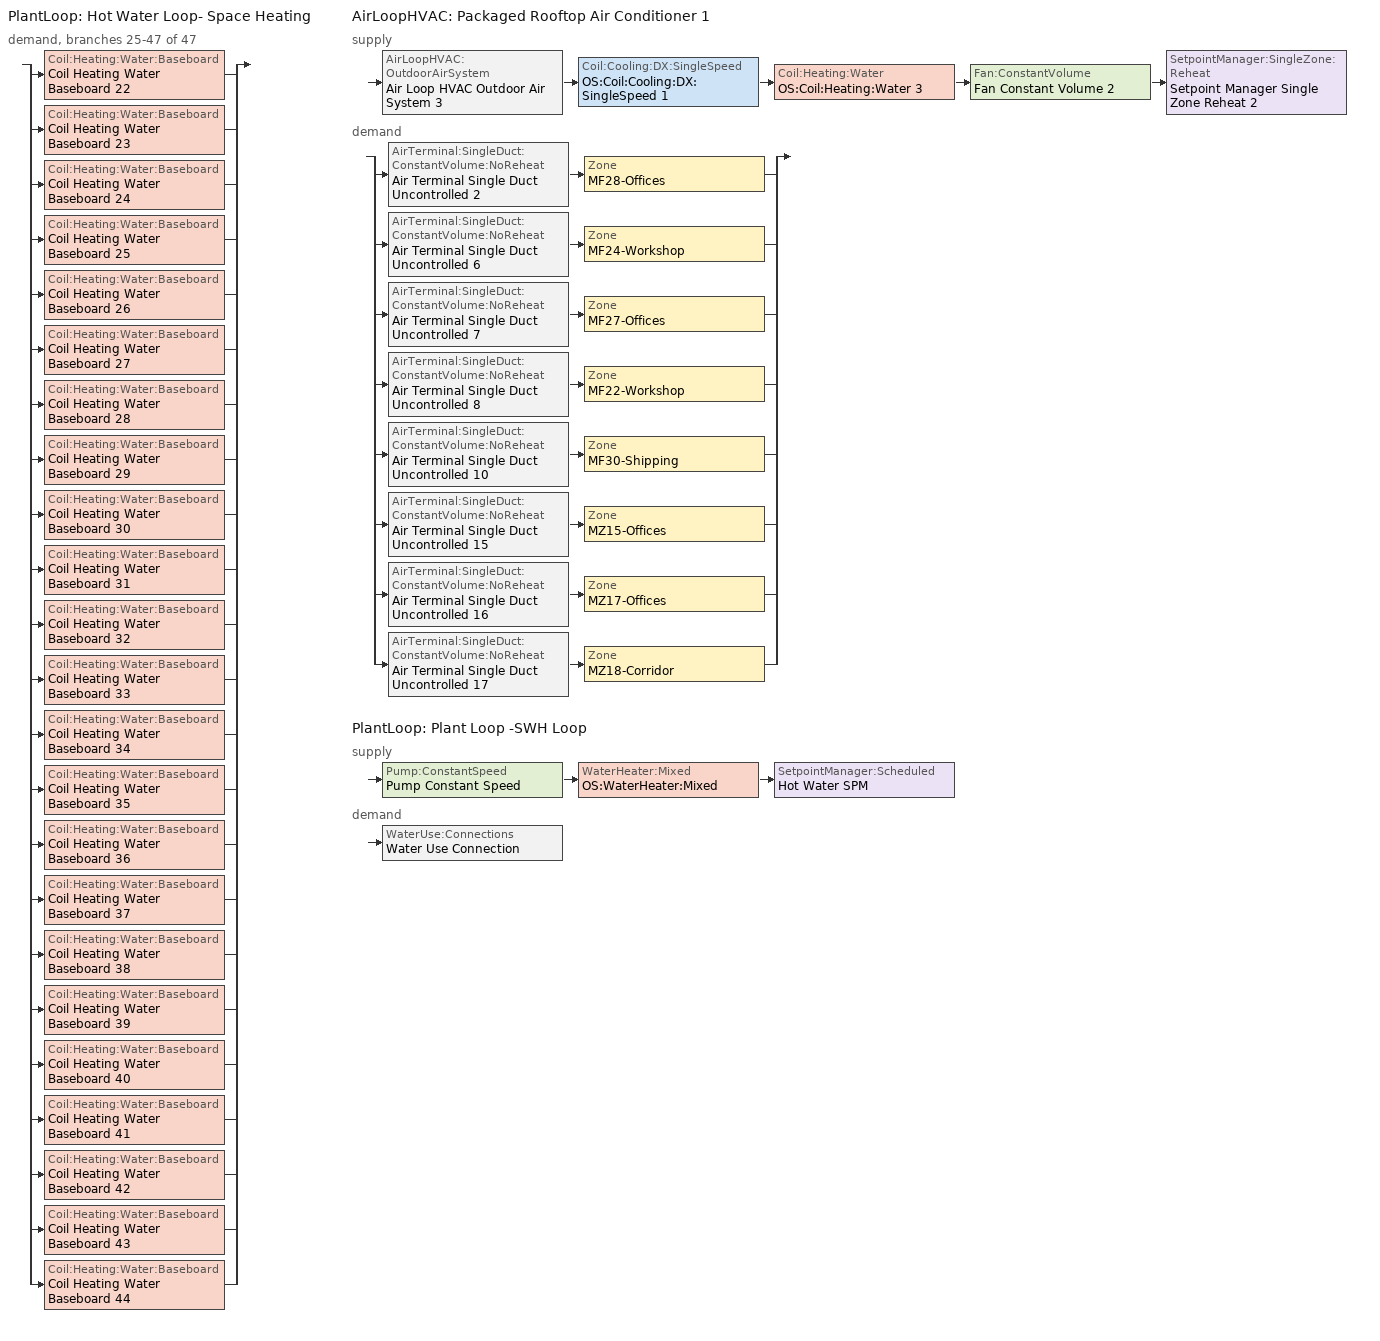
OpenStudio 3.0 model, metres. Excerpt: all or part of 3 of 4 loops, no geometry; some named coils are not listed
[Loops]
PlantLoop 'Hot Water Loop- Space Heating'
 demand, branches 25-47 of 47: split
  | Coil:Heating:Water:Baseboard 'Coil Heating Water Baseboard 22'
  | Coil:Heating:Water:Baseboard 'Coil Heating Water Baseboard 23'
  | Coil:Heating:Water:Baseboard 'Coil Heating Water Baseboard 24'
  | Coil:Heating:Water:Baseboard 'Coil Heating Water Baseboard 25'
  | Coil:Heating:Water:Baseboard 'Coil Heating Water Baseboard 26'
  | Coil:Heating:Water:Baseboard 'Coil Heating Water Baseboard 27'
  | Coil:Heating:Water:Baseboard 'Coil Heating Water Baseboard 28'
  | Coil:Heating:Water:Baseboard 'Coil Heating Water Baseboard 29'
  | Coil:Heating:Water:Baseboard 'Coil Heating Water Baseboard 30'
  | Coil:Heating:Water:Baseboard 'Coil Heating Water Baseboard 31'
  | Coil:Heating:Water:Baseboard 'Coil Heating Water Baseboard 32'
  | Coil:Heating:Water:Baseboard 'Coil Heating Water Baseboard 33'
  | Coil:Heating:Water:Baseboard 'Coil Heating Water Baseboard 34'
  | Coil:Heating:Water:Baseboard 'Coil Heating Water Baseboard 35'
  | Coil:Heating:Water:Baseboard 'Coil Heating Water Baseboard 36'
  | Coil:Heating:Water:Baseboard 'Coil Heating Water Baseboard 37'
  | Coil:Heating:Water:Baseboard 'Coil Heating Water Baseboard 38'
  | Coil:Heating:Water:Baseboard 'Coil Heating Water Baseboard 39'
  | Coil:Heating:Water:Baseboard 'Coil Heating Water Baseboard 40'
  | Coil:Heating:Water:Baseboard 'Coil Heating Water Baseboard 41'
  | Coil:Heating:Water:Baseboard 'Coil Heating Water Baseboard 42'
  | Coil:Heating:Water:Baseboard 'Coil Heating Water Baseboard 43'
  | Coil:Heating:Water:Baseboard 'Coil Heating Water Baseboard 44'
AirLoopHVAC 'Packaged Rooftop Air Conditioner 1'
 supply: AirLoopHVAC:OutdoorAirSystem 'Air Loop HVAC Outdoor Air System 3' > Coil:Cooling:DX:SingleSpeed 'OS:Coil:Cooling:DX:SingleSpeed 1' > Coil:Heating:Water 'OS:Coil:Heating:Water 3' > Fan:ConstantVolume 'Fan Constant Volume 2' > SetpointManager:SingleZone:Reheat 'Setpoint Manager Single Zone Reheat 2'
 demand: split
  | AirTerminal:SingleDuct:ConstantVolume:NoReheat 'Air Terminal Single Duct Uncontrolled 2' > Zone 'MF28-Offices'
  | AirTerminal:SingleDuct:ConstantVolume:NoReheat 'Air Terminal Single Duct Uncontrolled 6' > Zone 'MF24-Workshop'
  | AirTerminal:SingleDuct:ConstantVolume:NoReheat 'Air Terminal Single Duct Uncontrolled 7' > Zone 'MF27-Offices'
  | AirTerminal:SingleDuct:ConstantVolume:NoReheat 'Air Terminal Single Duct Uncontrolled 8' > Zone 'MF22-Workshop'
  | AirTerminal:SingleDuct:ConstantVolume:NoReheat 'Air Terminal Single Duct Uncontrolled 10' > Zone 'MF30-Shipping'
  | AirTerminal:SingleDuct:ConstantVolume:NoReheat 'Air Terminal Single Duct Uncontrolled 15' > Zone 'MZ15-Offices'
  | AirTerminal:SingleDuct:ConstantVolume:NoReheat 'Air Terminal Single Duct Uncontrolled 16' > Zone 'MZ17-Offices'
  | AirTerminal:SingleDuct:ConstantVolume:NoReheat 'Air Terminal Single Duct Uncontrolled 17' > Zone 'MZ18-Corridor'
PlantLoop 'Plant Loop -SWH Loop'
 supply: Pump:ConstantSpeed 'Pump Constant Speed' > WaterHeater:Mixed 'OS:WaterHeater:Mixed' > SetpointManager:Scheduled 'Hot Water SPM'
 demand: WaterUse:Connections 'Water Use Connection'
[Sizing:Zone] Zone Cooling Design Supply Air Temperature Input Method=SupplyAirTemperature; Zone Cooling Design Supply Air Temperature {C}=14; Zone Cooling Design Supply Air Temperature Difference {deltaC}=11.11; Zone Heating Design Supply Air Temperature Input Method=SupplyAirTemperature; Zone Heating Design Supply Air Temperature {C}=40; Zone Heating Design Supply Air Temperature Difference {deltaC}=11.11; Zone Cooling Design Supply Air Humidity Ratio {kg-H2O/kg-air}=0.0085; Zone Heating Design Supply Air Humidity Ratio {kg-H2O/kg-air}=0.008; Zone Heating Sizing Factor=1; Zone Cooling Sizing Factor=1; Heating Design Air Flow Method=DesignDay; Account for Dedicated Outdoor Air System=No; Dedicated Outdoor Air System Control Strategy=NeutralSupplyAir; Dedicated Outdoor Air Low Setpoint Temperature for Design {C}=Autosize; Dedicated Outdoor Air High Setpoint Temperature for Design {C}=Autosize
MF4-Stairs; MF9-Stairs; MF12-Toilets; MF17-Stairs; MF22-Workshop; MF23-Stairs; MF24-Workshop; MF25-Lockers; MF27-Offices; MF28-Offices; MF29-Stairs; MF30-Shipping; MZ1-Lockers; MZ2-Stairs; MZ6-Stairs; MZ8-Toilets; MZ13-Lockers; MZ14-Stairs; MZ15-Offices; MZ16-Toilet; MZ17-Offices; MZ18-Corridor; MZ19-Stairs; MZ20-Storage; MZ12-Stairs
[Zone equipment]
MF4-Stairs: Convective Baseboard Water 42
MF9-Stairs: Convective Baseboard Water 43
MF12-Toilets: Convective Baseboard Water 40
MF17-Stairs: Convective Baseboard Water 41
MF22-Workshop: Air Terminal Single Duct Uncontrolled 8, Convective Baseboard Water 8
MF23-Stairs: Convective Baseboard Water 26
MF24-Workshop: Air Terminal Single Duct Uncontrolled 6, Convective Baseboard Water 9
MF25-Lockers: Convective Baseboard Water 27
MF27-Offices: Air Terminal Single Duct Uncontrolled 7, Convective Baseboard Water 10
MF28-Offices: Air Terminal Single Duct Uncontrolled 2, Convective Baseboard Water 11
MF29-Stairs: Convective Baseboard Water 28
MF30-Shipping: Air Terminal Single Duct Uncontrolled 10
MZ1-Lockers: Convective Baseboard Water 29
MZ2-Stairs: Convective Baseboard Water 36
MZ6-Stairs: Convective Baseboard Water 37
MZ8-Toilets: Convective Baseboard Water 38
MZ13-Lockers: Convective Baseboard Water 31
MZ14-Stairs: Convective Baseboard Water 32
MZ15-Offices: Air Terminal Single Duct Uncontrolled 15, Convective Baseboard Water 18
MZ16-Toilet: Convective Baseboard Water 33
MZ17-Offices: Air Terminal Single Duct Uncontrolled 16, Convective Baseboard Water 19
MZ18-Corridor: Air Terminal Single Duct Uncontrolled 17, Convective Baseboard Water 34
MZ19-Stairs: Convective Baseboard Water 35
MZ20-Storage: Convective Baseboard Water 39
MZ12-Stairs: Convective Baseboard Water 30
[AirLoopHVAC]
Packaged Rooftop Air Conditioner 1: Availability Schedule=Always On; Design Supply Air Flow Rate {m3/s}=AutoSize
[Sizing:System]
Packaged Rooftop Air Conditioner 1: Type of Load to Size On=Sensible; Design Outdoor Air Flow Rate {m3/s}=Autosize; Central Heating Maximum System Air Flow Ratio=1; Preheat Design Temperature {C}=7; Preheat Design Humidity Ratio {kg-H2O/kg-Air}=0.008; Precool Design Temperature {C}=12.8; Precool Design Humidity Ratio {kg-H2O/kg-Air}=0.008; Central Cooling Design Supply Air Temperature {C}=12.8; Central Heating Design Supply Air Temperature {C}=40; Sizing Option=NonCoincident; 100% Outdoor Air in Cooling=Yes; 100% Outdoor Air in Heating=Yes; Central Cooling Design Supply Air Humidity Ratio {kg-H2O/kg-Air}=0.0085; Central Heating Design Supply Air Humidity Ratio {kg-H2O/kg-Air}=0.008; Cooling Design Air Flow Method=DesignDay; Cooling Design Air Flow Rate {m3/s}=0; Heating Design Air Flow Method=DesignDay; Heating Design Air Flow Rate {m3/s}=0; System Outdoor Air Method=ZoneSum; Zone Maximum Outdoor Air Fraction=1; Cooling Supply Air Flow Rate Per Floor Area {m3/s-m2}=0.00996765; Cooling Fraction of Autosized Cooling Supply Air Flow Rate=1; Cooling Supply Air Flow Rate Per Unit Cooling Capacity {m3/s-W}=3.94755e-05; Heating Supply Air Flow Rate Per Floor Area {m3/s-m2}=0.00996765; Heating Fraction of Autosized Heating Supply Air Flow Rate=1; Heating Fraction of Autosized Cooling Supply Air Flow Rate=1; Heating Supply Air Flow Rate Per Unit Heating Capacity {m3/s-W}=3.15882e-05; Cooling Design Capacity Method=CoolingDesignCapacity; Cooling Design Capacity {W}=Autosize; Cooling Design Capacity Per Floor Area {W/m2}=234.7; Fraction of Autosized Cooling Design Capacity=1; Heating Design Capacity Method=HeatingDesignCapacity; Heating Design Capacity {W}=Autosize; Heating Design Capacity Per Floor Area {W/m2}=157; Fraction of Autosized Heating Design Capacity=1; Central Cooling Capacity Control Method=OnOff
[Fan:ConstantVolume]
Fan Constant Volume 2: Availability Schedule=Always On; Fan Total Efficiency=0.75; Pressure Rise {Pa}=500; Maximum Flow Rate {m3/s}=AutoSize; Motor Efficiency=0.75
[SetpointManager:SingleZone:Reheat]
Setpoint Manager Single Zone Reheat 2: Minimum Supply Air Temperature {C}=14; Maximum Supply Air Temperature {C}=43.3333; Control Zone=MF28-Offices
[Controller:OutdoorAir]
Controller Outdoor Air 3: Minimum Outdoor Air Flow Rate {m3/s}=Autosize; Maximum Outdoor Air Flow Rate {m3/s}=Autosize; Economizer Control Type=FixedDryBulb; Economizer Control Action Type=ModulateFlow; Economizer Maximum Limit Dry-Bulb Temperature {C}=19; Economizer Maximum Limit Enthalpy {J/kg}=64000; Economizer Maximum Limit Dewpoint Temperature {C}=0; Economizer Minimum Limit Dry-Bulb Temperature {C}=-100; Lockout Type=NoLockout; Minimum Limit Type=FixedMinimum; Controller Mechanical Ventilation=Controller Mechanical Ventilation 3; High Humidity Control=No; Heat Recovery Bypass Control Type=BypassWhenOAFlowGreaterThanMinimum
[Controller:MechanicalVentilation]
Controller Mechanical Ventilation 3: Availability Schedule=Always On Discrete; Demand Controlled Ventilation=No; System Outdoor Air Method=ZoneSum
[AirLoopHVAC:OutdoorAirSystem]
Air Loop HVAC Outdoor Air System 3: Controller=Controller Outdoor Air 3
[PlantLoop]
Plant Loop -SWH Loop: Glycol Concentration=0; Plant Loop Volume {m3}=Autocalculate; Load Distribution Scheme=Optimal
[Sizing:Plant]
Plant Loop -SWH Loop: Loop Type=Heating; Design Loop Exit Temperature {C}=82; Loop Design Temperature Difference {deltaC}=11; Sizing Option=NonCoincident; Zone Timesteps in Averaging Window=1; Coincident Sizing Factor Mode=None
[SetpointManager:Scheduled]
Hot Water SPM: Control Variable=Temperature; Schedule=Hot Water Temperature
[AirTerminal:SingleDuct:ConstantVolume:NoReheat] Availability Schedule=Always On Discrete; Maximum Air Flow Rate {m3/s}=AutoSize
Air Terminal Single Duct Uncontrolled 2; Air Terminal Single Duct Uncontrolled 6; Air Terminal Single Duct Uncontrolled 7; Air Terminal Single Duct Uncontrolled 8; Air Terminal Single Duct Uncontrolled 10; Air Terminal Single Duct Uncontrolled 15; Air Terminal Single Duct Uncontrolled 16; Air Terminal Single Duct Uncontrolled 17
[WaterHeater:Mixed]
OS:WaterHeater:Mixed: Tank Volume {m3}=0.3785; Setpoint Temperature Schedule=shw_60C; Deadband Temperature Difference {deltaC}=2; Maximum Temperature Limit {C}=82.22; Heater Control Type=Cycle; Heater Maximum Capacity {W}=845000; Heater Fuel Type=NaturalGas; Heater Thermal Efficiency=0.8; Off Cycle Parasitic Fuel Consumption Rate {W}=20; Off Cycle Parasitic Fuel Type=NaturalGas; Off Cycle Parasitic Heat Fraction to Tank=0.8; On Cycle Parasitic Fuel Type=NaturalGas; Ambient Temperature Indicator=Schedule; Ambient Temperature Schedule=Water Heater Ambient Temperature; Off Cycle Loss Coefficient to Ambient Temperature {W/K}=6; On Cycle Loss Coefficient to Ambient Temperature {W/K}=6; Use Side Effectiveness=1; Source Side Effectiveness=1; Use Side Design Flow Rate {m3/s}=autosize; Source Side Design Flow Rate {m3/s}=autosize; Indirect Water Heating Recovery Time {hr}=1.5; Source Side Flow Control Mode=IndirectHeatPrimarySetpoint
[Pump:ConstantSpeed]
Pump Constant Speed: Rated Flow Rate {m3/s}=autosize; Rated Pump Head {Pa}=179352; Rated Power Consumption {W}=autosize; Motor Efficiency=0.9; Fraction of Motor Inefficiencies to Fluid Stream=0; Pump Control Type=Intermittent; Design Power Sizing Method=PowerPerFlowPerPressure; Design Electric Power per Unit Flow Rate {W/(m3/s)}=348701.1; Design Shaft Power per Unit Flow Rate per Unit Head {W-s/m3-Pa}=1.28205
[WaterUse:Connections]
Water Use Connection: Water Use Equipment Name 1=Bathroom Sink
[WaterUse:Equipment]
Bathroom Sink: Water Use Equipment Definition=Bathroom Sink Definition; Space=Space 101; Flow Rate Fraction Schedule=MNECB-A-HW
[WaterUse:Equipment:Definition]
Bathroom Sink Definition: Peak Flow Rate {m3/s}=4.8835e-05
[Coil:Cooling:DX:SingleSpeed]
OS:Coil:Cooling:DX:SingleSpeed 1: Availability Schedule=Always On Discrete 1; Rated Total Cooling Capacity {W}=Autosize; Rated Sensible Heat Ratio=Autosize; Rated COP {W/W}=3; Rated Air Flow Rate {m3/s}=Autosize; Rated Evaporator Fan Power Per Volume Flow Rate {W/(m3/s)}=773.3; Total Cooling Capacity Function of Temperature Curve=OS:Curve:Biquadratic 1; Total Cooling Capacity Function of Flow Fraction Curve=OS:Curve:Quadratic 1; Energy Input Ratio Function of Temperature Curve=OS:Curve:Biquadratic 2; Energy Input Ratio Function of Flow Fraction Curve=OS:Curve:Quadratic 2; Part Load Fraction Correlation Curve=OS:Curve:Quadratic 3; Minimum Outdoor Dry-Bulb Temperature for Compressor Operation {C}=-25; Condenser Type=AirCooled; Evaporative Condenser Effectiveness=0; Evaporative Condenser Air Flow Rate {m3/s}=Autosize; Evaporative Condenser Pump Rated Power Consumption {W}=Autosize; Crankcase Heater Capacity {W}=0; Maximum Outdoor Dry-Bulb Temperature for Crankcase Heater Operation {C}=0; Basin Heater Capacity {W/K}=0; Basin Heater Setpoint Temperature {C}=10
[ZoneHVAC:Baseboard:Convective:Water] Availability Schedule=Always On Discrete 1
Name | Heating Coil
Convective Baseboard Water 22 | Coil Heating Water Baseboard 22
Convective Baseboard Water 23 | Coil Heating Water Baseboard 23
Convective Baseboard Water 24 | Coil Heating Water Baseboard 24
Convective Baseboard Water 25 | Coil Heating Water Baseboard 25
Convective Baseboard Water 26 | Coil Heating Water Baseboard 26
Convective Baseboard Water 27 | Coil Heating Water Baseboard 27
Convective Baseboard Water 28 | Coil Heating Water Baseboard 28
Convective Baseboard Water 29 | Coil Heating Water Baseboard 29
Convective Baseboard Water 30 | Coil Heating Water Baseboard 30
Convective Baseboard Water 31 | Coil Heating Water Baseboard 31
Convective Baseboard Water 32 | Coil Heating Water Baseboard 32
Convective Baseboard Water 33 | Coil Heating Water Baseboard 33
Convective Baseboard Water 34 | Coil Heating Water Baseboard 34
Convective Baseboard Water 35 | Coil Heating Water Baseboard 35
Convective Baseboard Water 36 | Coil Heating Water Baseboard 36
Convective Baseboard Water 37 | Coil Heating Water Baseboard 37
Convective Baseboard Water 38 | Coil Heating Water Baseboard 38
Convective Baseboard Water 39 | Coil Heating Water Baseboard 39
Convective Baseboard Water 40 | Coil Heating Water Baseboard 40
Convective Baseboard Water 41 | Coil Heating Water Baseboard 41
Convective Baseboard Water 42 | Coil Heating Water Baseboard 42
Convective Baseboard Water 43 | Coil Heating Water Baseboard 43
Convective Baseboard Water 44 | Coil Heating Water Baseboard 44
[Coil:Heating:Water:Baseboard] Heating Design Capacity Method=HeatingDesignCapacity; Heating Design Capacity {W}=Autosize; Heating Design Capacity Per Floor Area {W/m2}=0; Fraction of Autosized Heating Design Capacity=0.8; U-Factor Times Area Value {W/K}=autosize; Maximum Water Flow Rate {m3/s}=autosize; Convergence Tolerance=0.001
Coil Heating Water Baseboard 22; Coil Heating Water Baseboard 23; Coil Heating Water Baseboard 24; Coil Heating Water Baseboard 25; Coil Heating Water Baseboard 26; Coil Heating Water Baseboard 27; Coil Heating Water Baseboard 28; Coil Heating Water Baseboard 29; Coil Heating Water Baseboard 30; Coil Heating Water Baseboard 31; Coil Heating Water Baseboard 32; Coil Heating Water Baseboard 33; Coil Heating Water Baseboard 34; Coil Heating Water Baseboard 35; Coil Heating Water Baseboard 36; Coil Heating Water Baseboard 37; Coil Heating Water Baseboard 38; Coil Heating Water Baseboard 39; Coil Heating Water Baseboard 40; Coil Heating Water Baseboard 41; Coil Heating Water Baseboard 42; Coil Heating Water Baseboard 43; Coil Heating Water Baseboard 44
[Schedule:Constant] Value=1
Always On Discrete; Always On Discrete 1
[Schedule:Ruleset]
Name | Default Day Schedule | Summer Design Day Schedule | Winter Design Day Schedule
Always On | Always On Default Schedule | Always On Summer Design Day | Always On Winter Design Day
MNECB-A-HW | Schedule Day 8
Water Heater Ambient Temperature | Water Heater Ambient Temperature Default
Hot Water Temperature | Hot Water Temperature Default | Hot Water Temperature Summer Design Day | Hot Water Temperature Winter Design Day
shw_60C | Schedule Day 58
[Schedule:Day]
Always On Default Schedule; Always On Winter Design Day; Always On Summer Design Day: 24, 0, 1
Schedule Day 8: 24, 0, 0
sunMNECB-A-HW 1; satMNECB-A-HW 1: 1, 0, 0.05, 2, 0, 0.05, 3, 0, 0.05, 4, 0, 0.05, 5, 0, 0.05, 6, 0, 0.05, 7, 0, 0.05, 8, 0, 0.05, 9, 0, 0.05, 10, 0, 0.05, 11, 0, 0.05, 12, 0, 0.05, 13, 0, 0.05, 14, 0, 0.05, 15, 0, 0.05, 16, 0, 0.05, 17, 0, 0.05, 18, 0, 0.05, 19, 0, 0.05, 20, 0, 0.05, 21, 0, 0.05, 22, 0, 0.05, 23, 0, 0.05, 24, 0, 0.05
wkdMNECB-A-HW 1: 1, 0, 0.05, 2, 0, 0.05, 3, 0, 0.05, 4, 0, 0.05, 5, 0, 0.05, 6, 0, 0.05, 7, 0, 0.05, 8, 0, 0.1, 9, 0, 0.5, 10, 0, 0.5, 11, 0, 0.9, 12, 0, 0.9, 13, 0, 0.9, 14, 0, 0.9, 15, 0, 0.9, 16, 0, 0.9, 17, 0, 0.7, 18, 0, 0.5, 19, 0, 0.3, 20, 0, 0.2, 21, 0, 0.2, 22, 0, 0.2, 23, 0, 0.05, 24, 0, 0.05
Water Heater Ambient Temperature Default: 24, 0, 22
Hot Water Temperature Default: 24, 0, 82
Hot Water Temperature Summer Design Day; Hot Water Temperature Winter Design Day: 24, 0, 67
Schedule Day 58: 24, 0, 23.5
Schedule Day 60: 24, 0, 60
[Schedule:Rule] Date Specification Type=DateRange; Start Month=1; End Month=12; End Day=31
Name | Schedule Ruleset | Rule Order | Day Schedule | Apply Sunday | Apply Monday | Apply Tuesday | Apply Wednesday | Apply Thursday | Apply Friday | Apply Saturday | Start Day
sunMNECB-A-HWrule | MNECB-A-HW | 0 | sunMNECB-A-HW 1 | Yes | No | No | No | No | No | No | 1
satMNECB-A-HWrule | MNECB-A-HW | 1 | satMNECB-A-HW 1 | No | No | No | No | No | No | Yes | 1
wkdMNECB-A-HW rule | MNECB-A-HW | 2 | wkdMNECB-A-HW 1 | No | Yes | Yes | Yes | Yes | Yes | No | 1
Schedule Rule 7 | shw_60C | 0 | Schedule Day 60 | No | Yes | Yes | Yes | No | Yes | Yes | 31
[Curve:Biquadratic] Minimum Value of x {BasedOnField A2}=17; Maximum Value of x {BasedOnField A2}=22; Minimum Value of y {BasedOnField A3}=13; Maximum Value of y {BasedOnField A3}=46
Name | Coefficient1 Constant | Coefficient2 x | Coefficient3 x**2 | Coefficient4 y | Coefficient5 y**2 | Coefficient6 x*y
OS:Curve:Biquadratic 1 | 0.42415 | 0.04426 | -0.00042 | 0.00333 | -8e-05 | -0.00021
OS:Curve:Biquadratic 2 | 1.23649 | -0.02431 | 0.00057 | -0.01434 | 0.00063 | -0.00038
[Curve:Quadratic]
Name | Coefficient1 Constant | Coefficient2 x | Coefficient3 x**2 | Minimum Value of x {BasedOnField A2} | Maximum Value of x {BasedOnField A2}
OS:Curve:Quadratic 1 | 0.77136 | 0.34053 | -0.11088 | 0.75918 | 1.13877
OS:Curve:Quadratic 2 | 1.2055 | -0.32953 | 0.12308 | 0.75918 | 1.13877
OS:Curve:Quadratic 3 | 0.771 | 0.229 | 0 | 0 | 1
